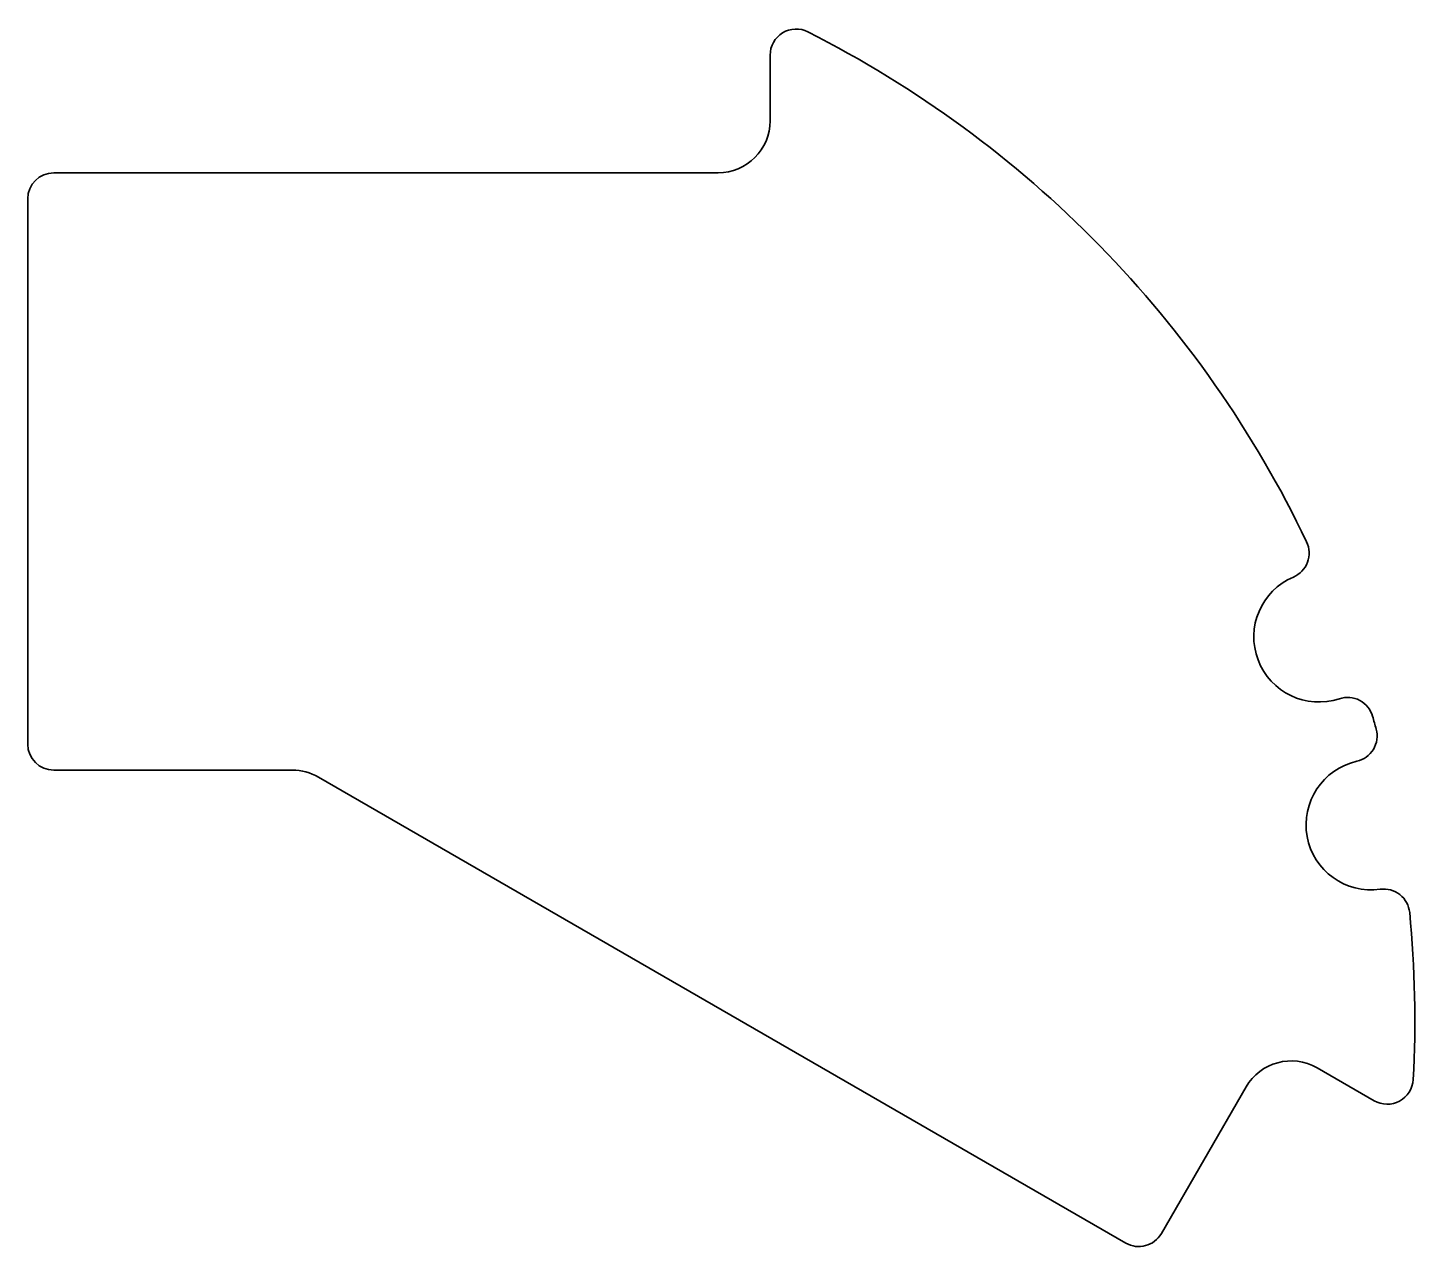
# Model space of a CAD drawing. Header units: millimetres. Extents: x 97 to 203, y 50 to 144.
import ezdxf

# ---------------------------------------------------------------- set-up
doc = ezdxf.new("R2010")
doc.units = ezdxf.units.MM
doc.header["$LTSCALE"] = 0.75
doc.layers.add('Visible', color=7, linetype='Continuous', lineweight=35)

msp = doc.modelspace()

# ---------------------------------------------------------------- linework, layer by layer
at = {"layer": 'Visible', "extrusion": (0, 1, 0)}
for p, q in [((153.64015, 137.071499), (153.64015, 142.117093)), ((98.64015, 133.071499), (149.64015, 133.071499)), ((96.64015, 89.188246), (96.64015, 131.071499)), ((116.957175, 87.188246), (98.64015, 87.188246)), ((180.949751, 50.860918), (118.957175, 86.652348)), ((200.015516, 61.792603), (195.645903, 64.3154)), ((190.181802, 62.851299), (183.681802, 51.592969))]:
    msp.add_line(p, q, dxfattribs=at)
at = {"layer": 'Visible', "extrusion": (0, 0, -1)}
for centre, radius, start, end in [((-155.64015, 142.117093), 2, 0, 116.859693), ((-118.14015, 68.071499), 85, 116.859693, 154.457075), ((-149.64015, 137.071499), 4, 180, 270), ((-98.64015, 131.071499), 2, 0, 90), ((-193.027938, 103.860035), 2, 154.457075, 246.873878), ((-195.777233, 97.422537), 5, 251.707486, 66.873878), ((-197.974311, 90.776271), 2, 71.707486, 164.12429), ((-118.14015, 68.071499), 85, 164.12429, 164.811734), ((-198.240974, 89.816797), 2, 164.811734, 257.228537), ((-98.64015, 89.188246), 2, 270, 0), ((-199.788414, 82.98998), 5, 262.062145, 77.228537), ((-116.957175, 83.188246), 4, 90, 120), ((-200.755106, 76.057051), 2, 82.062145, 174.478948), ((-118.14015, 68.071499), 85, 174.478948, 183.140307), ((-193.645903, 60.851299), 4, 30, 120), ((-201.015516, 63.524654), 2, 183.140307, 300), ((-181.949751, 52.592969), 2, 210, 300)]:
    msp.add_arc(centre, radius, start, end, dxfattribs=at)

doc.saveas('drawing.dxf')
